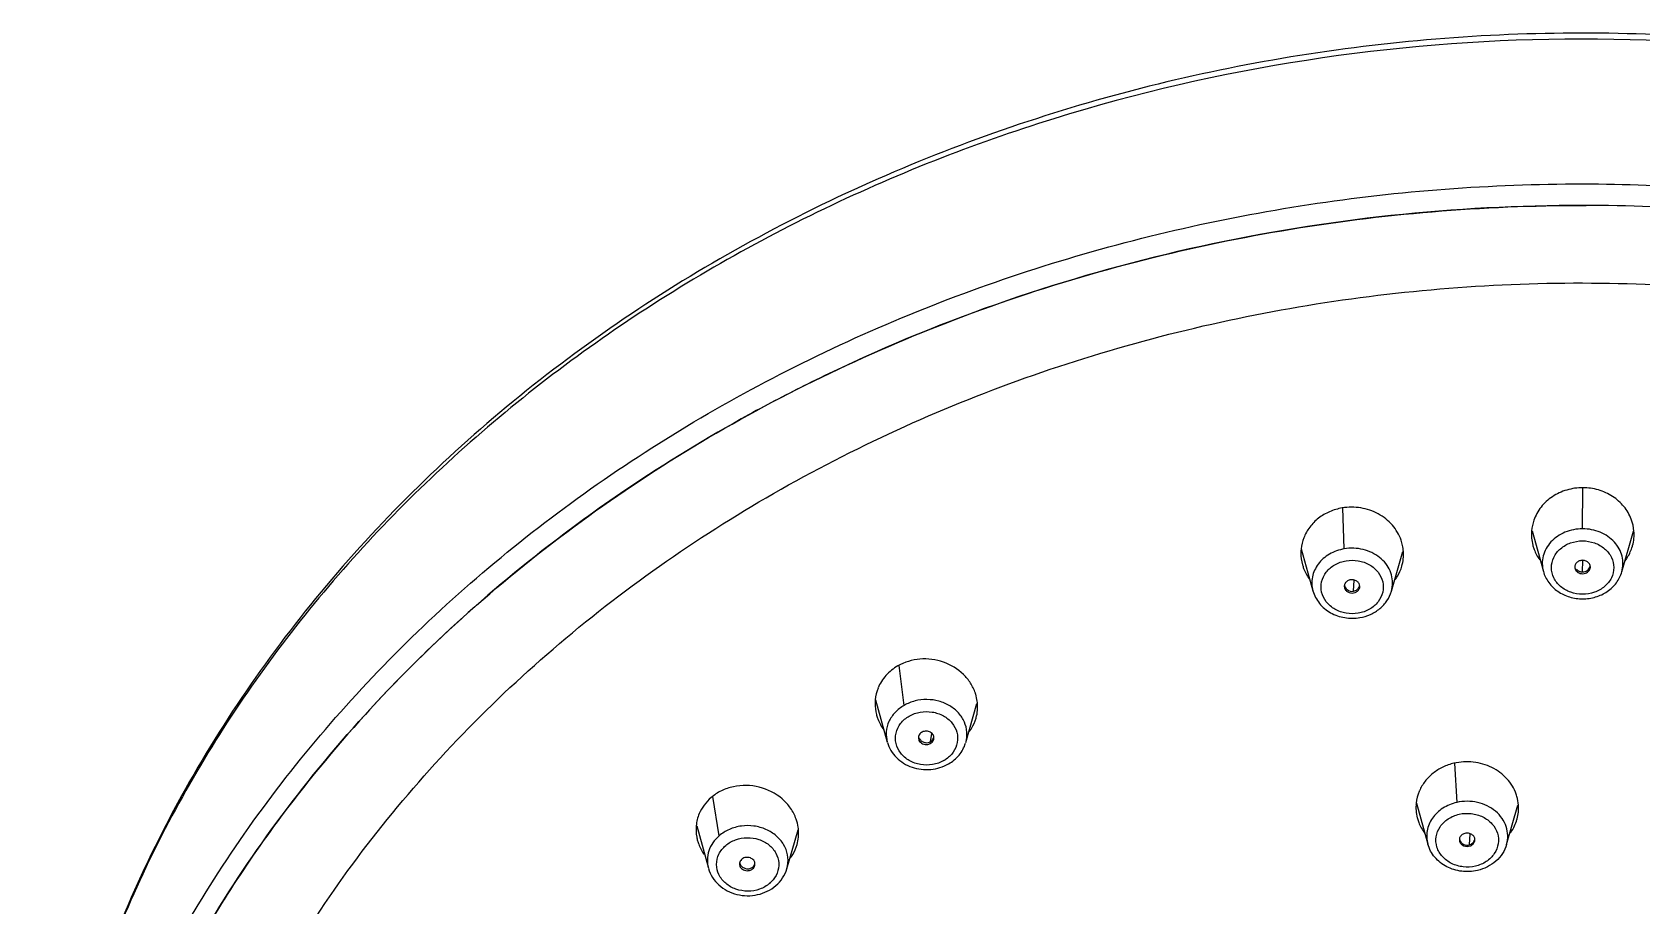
# Model space of a CAD drawing. Extents: x 881 to 2009, y 679 to 1506.
# Drawn here: x 1308.9 to 1360.6, y 1359.1 to 1387.2 of the extents above; entities that cross this region are included whole.
import ezdxf

# ---------------------------------------------------------------- set-up
doc = ezdxf.new("R2010")
doc.units = 0
doc.header["$LTSCALE"] = 10
doc.header["$MEASUREMENT"] = 0
doc.layers.add('1_1', color=7, linetype='CONTINUOUS')

msp = doc.modelspace()

# ---------------------------------------------------------------- linework, layer by layer
at = {"layer": '1_1', "color": 7, "linetype": 'Continuous'}
for p, q in [((1358.767, 1381.645), (1358.846, 1381.651)), ((1358.767, 1381.651), (1358.846, 1381.651)), ((1357.109, 1371.189), (1357.471, 1369.885)), ((1359.993, 1369.871), (1360.37, 1371.182)), ((1349.689, 1370.608), (1350.063, 1369.26)), ((1352.585, 1369.247), (1352.952, 1370.523)), ((1358.488, 1370.069), (1358.483, 1370.03)), ((1358.983, 1370.026), (1358.983, 1370.027)), ((1336, 1365.761), (1336.378, 1364.396)), ((1338.901, 1364.385), (1339.261, 1365.636)), ((1337.378, 1364.536), (1337.397, 1364.454)), ((1337.878, 1364.534), (1337.878, 1364.536)), ((1353.39, 1362.436), (1353.756, 1361.117)), ((1356.288, 1361.106), (1356.652, 1362.372)), ((1330.249, 1361.707), (1330.627, 1360.341)), ((1333.15, 1360.328), (1333.508, 1361.573)), ((1332.124, 1360.478), (1332.124, 1360.479))]:
    msp.add_line(p, q, dxfattribs=at)
at = {"layer": '1_1', "color": 9, "linetype": 'Continuous'}
for p, q in [((1358.732, 1371.255), (1358.737, 1372.576)), ((1351.071, 1370.611), (1351.019, 1371.926)), ((1358.734, 1369.867), (1358.736, 1370.238)), ((1351.37, 1369.248), (1351.39, 1369.607)), ((1352.585, 1369.247), (1352.589, 1369.26)), ((1336.919, 1365.579), (1336.76, 1366.864)), ((1337.767, 1364.412), (1337.806, 1364.68)), ((1354.618, 1363.72), (1354.687, 1362.458)), ((1330.972, 1361.386), (1330.767, 1362.647)), ((1355.109, 1361.454), (1355.085, 1361.094)), ((1333.15, 1360.328), (1333.153, 1360.341))]:
    msp.add_line(p, q, dxfattribs=at)
for centre, radius, start, end in [((1357.117, 1329.051), 52.333, 115.0937, 116.4462), ((1356.857, 1329.573), 51.751, 116.4462, 118.7886), ((1356.266, 1330.642), 50.529, 118.7844, 124.047), ((1355.196, 1332.258), 48.591, 124.0687, 128.0097), ((1354.202, 1333.536), 46.972, 128.0148, 133.4975), ((1351.651, 1369.518), 0.973, 344.6325, 352.148), ((1352.896, 1334.941), 45.054, 133.5219, 137.6558), ((1351.744, 1335.997), 43.491, 137.6623, 143.5562), ((1337.698, 1364.673), 1.001, 299.8431, 302.6215), ((1354.846, 1363.298), 1.735, 211.4648, 213.3197), ((1355.242, 1363.262), 1.703, 325.7974, 326.9455), ((1350.389, 1337.022), 41.792, 143.5832, 147.7169), ((1332.192, 1362.393), 1.593, 324.5874, 326.1278), ((1332.215, 1360.598), 0.973, 344.6435, 349.7278), ((1332, 1360.553), 0.917, 310.6636, 314.8711), ((1349.283, 1337.726), 40.481, 147.7224, 154.1953)]:
    msp.add_arc(centre, radius, start, end, dxfattribs=at)
at = {"layer": '1_1', "color": 7, "linetype": 'Continuous'}
for centre, radius, start, end in [((1358.472, 1371.075), 1.384, 160.7585, 175.2366), ((1358.993, 1371.069), 1.395, 4.6771, 20.7781), ((1351.054, 1370.467), 1.379, 158.849, 174.0719), ((1358.463, 1371.078), 1.375, 175.3307, 194.589), ((1359.015, 1371.074), 1.373, 344.8026, 4.5557), ((1351.574, 1370.427), 1.402, 12.2123, 19.0464), ((1351.599, 1370.433), 1.376, 3.8103, 12.213), ((1358.486, 1371.083), 1.398, 194.5569, 195.4317), ((1359.001, 1371.077), 1.387, 343.967, 344.8237), ((1358.672, 1370.028), 0.189, 179.4679, 197.2101), ((1358.671, 1370.027), 0.188, 158.5451, 166.9593), ((1358.797, 1370.027), 0.186, 347.0194, 359.6864), ((1351.265, 1369.401), 0.195, 156.2359, 167.1571), ((1351.325, 1369.506), 0.262, 231.6679, 279.8337), ((1351.563, 1369.542), 1.064, 343.8984, 344.6441), ((1337.32, 1365.631), 1.337, 157.7547, 174.4015), ((1337.876, 1365.524), 1.407, 17.1026, 18.5689), ((1337.383, 1365.642), 1.402, 194.5866, 195.499), ((1337.949, 1365.536), 1.334, 344.9906, 4.328), ((1337.946, 1365.536), 1.336, 343.9523, 344.9974), ((1337.561, 1364.536), 0.183, 175.7493, 179.9834), ((1337.683, 1364.533), 0.195, 17.4139, 25.8104), ((1337.689, 1364.535), 0.189, 10.0666, 17.391), ((1337.692, 1364.535), 0.186, 0.0824, 10.05), ((1354.751, 1362.283), 1.378, 156.5455, 157.5526), ((1355.301, 1362.268), 1.375, 16.0591, 19.4775), ((1355.328, 1362.275), 1.347, 4.1513, 16.0622), ((1354.705, 1362.297), 1.33, 173.9876, 194.6785), ((1355.347, 1362.277), 1.328, 344.805, 4.1226), ((1331.549, 1361.586), 1.321, 157.1746, 174.6457), ((1354.736, 1362.303), 1.361, 194.6134, 195.4999), ((1355.253, 1362.315), 1.43, 324.3069, 334.9125), ((1355.306, 1362.289), 1.371, 334.976, 343.9252), ((1355.33, 1362.281), 1.345, 343.9519, 344.845), ((1332.212, 1361.467), 1.316, 343.9914, 4.6635), ((1354.952, 1361.259), 0.182, 173.1045, 180.0354), ((1354.961, 1361.257), 0.191, 161.5574, 173.0614), ((1331.808, 1360.479), 0.184, 179.6031, 188.8017), ((1331.939, 1360.478), 0.185, 0.0793, 8.0199), ((1332.133, 1360.622), 1.058, 343.8922, 344.6476)]:
    msp.add_arc(centre, radius, start, end, dxfattribs=at)
for points, knots in [([(1408.629, 1347.291), (1408.387, 1350.01), (1407.293, 1355.453), (1403.92, 1363.14), (1398.949, 1370.125), (1392.57, 1376.161), (1385.016, 1381.049), (1376.555, 1384.628), (1367.482, 1386.782), (1358.111, 1387.441), (1348.763, 1386.583), (1339.76, 1384.237), (1331.414, 1380.478), (1324.015, 1375.428), (1317.828, 1369.253), (1313.08, 1362.159), (1309.956, 1354.398), (1309.039, 1348.937), (1308.885, 1346.217)], [0, 0, 0, 0, 0.058147, 0.117164, 0.177537, 0.239517, 0.303127, 0.368165, 0.434243, 0.500845, 0.567391, 0.633308, 0.698098, 0.761407, 0.823071, 0.883159, 0.941969, 1, 1, 1, 1]), ([(1309.049, 1338.957), (1309.046, 1341.754), (1309.691, 1347.405), (1312.566, 1355.506), (1317.224, 1362.951), (1323.471, 1369.45), (1331.059, 1374.765), (1339.695, 1378.701), (1349.047, 1381.117), (1355.521, 1381.654), (1358.767, 1381.651)], [0, 0, 0, 0, 0.115587, 0.232649, 0.352444, 0.475736, 0.602718, 0.733026, 0.865838, 1, 1, 1, 1]), ([(1358.737, 1372.576), (1358.564, 1372.577), (1358.219, 1372.527), (1357.752, 1372.311), (1357.38, 1371.973), (1357.218, 1371.682), (1357.165, 1371.531)], [0, 0, 0, 0, 0.258769, 0.513093, 0.760191, 1, 1, 1, 1]), ([(1360.297, 1371.564), (1360.241, 1371.711), (1360.118, 1371.922), (1359.895, 1372.153), (1359.631, 1372.353), (1359.245, 1372.529), (1358.907, 1372.576), (1358.737, 1372.576)], [0, 0, 0, 0, 0.239851, 0.362817, 0.487689, 0.741732, 1, 1, 1, 1]), ([(1352.899, 1370.885), (1352.838, 1371.062), (1352.689, 1371.314), (1352.412, 1371.579), (1352.084, 1371.797), (1351.605, 1371.96), (1351.199, 1371.959), (1351.002, 1371.925)], [0, 0, 0, 0, 0.240793, 0.36399, 0.489492, 0.744282, 1, 1, 1, 1]), ([(1351.002, 1371.925), (1350.864, 1371.902), (1350.595, 1371.823), (1350.235, 1371.611), (1349.947, 1371.322), (1349.815, 1371.087), (1349.768, 1370.964)], [0, 0, 0, 0, 0.257997, 0.510806, 0.758758, 1, 1, 1, 1]), ([(1349.683, 1370.609), (1349.678, 1370.566), (1349.669, 1370.396), (1349.692, 1370.225), (1349.726, 1370.102)], [0, 0, 0, 0, 0.251641, 1, 1, 1, 1]), ([(1357.138, 1370.711), (1357.149, 1370.671), (1357.201, 1370.512), (1357.281, 1370.362), (1357.354, 1370.259)], [0, 0, 0, 0, 0.248234, 1, 1, 1, 1]), ([(1360.103, 1370.231), (1360.129, 1370.266), (1360.227, 1370.409), (1360.298, 1370.57), (1360.334, 1370.694)], [0, 0, 0, 0, 0.253135, 1, 1, 1, 1]), ([(1349.726, 1370.102), (1349.737, 1370.062), (1349.788, 1369.903), (1349.869, 1369.753), (1349.941, 1369.65)], [0, 0, 0, 0, 0.246543, 1, 1, 1, 1]), ([(1352.714, 1369.627), (1352.738, 1369.66), (1352.825, 1369.794), (1352.889, 1369.942), (1352.922, 1370.056)], [0, 0, 0, 0, 0.253295, 1, 1, 1, 1]), ([(1357.471, 1369.884), (1357.506, 1369.757), (1357.628, 1369.51), (1357.928, 1369.225), (1358.31, 1369.044), (1358.593, 1369.002), (1358.735, 1369.002)], [0, 0, 0, 0, 0.241048, 0.488101, 0.741853, 1, 1, 1, 1]), ([(1358.492, 1369.972), (1358.499, 1369.948), (1358.524, 1369.903), (1358.604, 1369.832), (1358.741, 1369.797), (1358.877, 1369.84), (1358.952, 1369.915), (1358.973, 1369.961), (1358.978, 1369.985)], [0, 0, 0, 0, 0.118128, 0.242089, 0.501989, 0.760266, 0.88303, 1, 1, 1, 1]), ([(1358.871, 1370.206), (1358.839, 1370.225), (1358.765, 1370.248), (1358.651, 1370.238), (1358.552, 1370.187), (1358.508, 1370.127), (1358.496, 1370.096)], [0, 0, 0, 0, 0.25596, 0.515601, 0.765631, 1, 1, 1, 1]), ([(1358.54, 1369.954), (1358.564, 1369.927), (1358.624, 1369.882), (1358.697, 1369.867), (1358.734, 1369.867)], [0, 0, 0, 0, 0.49479, 1, 1, 1, 1]), ([(1358.734, 1369.867), (1358.76, 1369.868), (1358.811, 1369.879), (1358.884, 1369.909), (1358.939, 1369.964), (1358.963, 1370.009), (1358.971, 1370.033)], [0, 0, 0, 0, 0.256388, 0.506828, 0.755043, 1, 1, 1, 1]), ([(1358.735, 1369.002), (1358.875, 1369.002), (1359.156, 1369.043), (1359.536, 1369.221), (1359.835, 1369.503), (1359.958, 1369.746), (1359.994, 1369.872)], [0, 0, 0, 0, 0.258167, 0.511872, 0.758906, 1, 1, 1, 1]), ([(1358.983, 1370.027), (1358.983, 1370.062), (1358.96, 1370.136), (1358.904, 1370.188), (1358.871, 1370.206)], [0, 0, 0, 0, 0.483902, 1, 1, 1, 1]), ([(1351.07, 1369.403), (1351.07, 1369.375), (1351.084, 1369.317), (1351.141, 1369.246), (1351.224, 1369.199), (1351.321, 1369.183), (1351.417, 1369.199), (1351.5, 1369.246), (1351.557, 1369.317), (1351.57, 1369.375), (1351.57, 1369.403)], [0, 0, 0, 0, 0.116165, 0.237824, 0.366596, 0.500227, 0.63379, 0.7624, 0.883904, 1, 1, 1, 1]), ([(1351.077, 1369.432), (1351.083, 1369.406), (1351.105, 1369.357), (1351.141, 1369.317), (1351.163, 1369.3)], [0, 0, 0, 0, 0.493373, 1, 1, 1, 1]), ([(1351.476, 1369.572), (1351.444, 1369.593), (1351.37, 1369.622), (1351.254, 1369.618), (1351.149, 1369.571), (1351.101, 1369.512), (1351.087, 1369.48)], [0, 0, 0, 0, 0.253632, 0.51327, 0.764717, 1, 1, 1, 1]), ([(1351.37, 1369.248), (1351.392, 1369.252), (1351.433, 1369.267), (1351.49, 1369.3), (1351.534, 1369.347), (1351.553, 1369.387), (1351.559, 1369.407)], [0, 0, 0, 0, 0.257894, 0.508109, 0.752179, 1, 1, 1, 1]), ([(1351.57, 1369.403), (1351.57, 1369.435), (1351.552, 1369.503), (1351.504, 1369.552), (1351.476, 1369.572)], [0, 0, 0, 0, 0.485947, 1, 1, 1, 1]), ([(1350.063, 1369.262), (1350.103, 1369.116), (1350.251, 1368.834), (1350.621, 1368.531), (1351.082, 1368.372), (1351.412, 1368.372), (1351.572, 1368.4)], [0, 0, 0, 0, 0.240305, 0.487769, 0.742382, 1, 1, 1, 1]), ([(1351.572, 1368.4), (1351.69, 1368.42), (1351.919, 1368.489), (1352.221, 1368.674), (1352.456, 1368.931), (1352.554, 1369.14), (1352.585, 1369.247)], [0, 0, 0, 0, 0.257814, 0.510746, 0.757765, 1, 1, 1, 1]), ([(1336.715, 1366.846), (1336.574, 1366.765), (1336.317, 1366.561), (1336.142, 1366.284), (1336.082, 1366.138)], [0, 0, 0, 0, 0.507377, 1, 1, 1, 1]), ([(1339.21, 1365.973), (1339.172, 1366.086), (1339.066, 1366.305), (1338.752, 1366.687), (1338.308, 1366.955), (1337.811, 1367.07), (1337.305, 1367.082), (1336.93, 1366.97), (1336.715, 1366.846)], [0, 0, 0, 0, 0.119753, 0.241732, 0.493589, 0.622164, 0.750685, 1, 1, 1, 1]), ([(1335.989, 1365.762), (1335.985, 1365.723), (1335.977, 1365.564), (1335.997, 1365.404), (1336.027, 1365.289)], [0, 0, 0, 0, 0.248537, 1, 1, 1, 1]), ([(1339.278, 1365.636), (1339.276, 1365.662), (1339.266, 1365.764), (1339.244, 1365.865), (1339.221, 1365.938)], [0, 0, 0, 0, 0.247525, 1, 1, 1, 1]), ([(1336.033, 1365.267), (1336.044, 1365.225), (1336.1, 1365.056), (1336.188, 1364.897), (1336.267, 1364.79)], [0, 0, 0, 0, 0.248712, 1, 1, 1, 1]), ([(1337.793, 1364.697), (1337.757, 1364.724), (1337.669, 1364.758), (1337.531, 1364.745), (1337.417, 1364.672), (1337.381, 1364.59), (1337.378, 1364.55)], [0, 0, 0, 0, 0.257004, 0.519862, 0.769371, 1, 1, 1, 1]), ([(1337.859, 1364.618), (1337.855, 1364.625), (1337.838, 1364.655), (1337.814, 1364.681), (1337.793, 1364.697)], [0, 0, 0, 0, 0.243429, 1, 1, 1, 1]), ([(1339.019, 1364.738), (1339.043, 1364.771), (1339.132, 1364.904), (1339.197, 1365.052), (1339.23, 1365.167)], [0, 0, 0, 0, 0.251712, 1, 1, 1, 1]), ([(1336.38, 1364.388), (1336.406, 1364.297), (1336.484, 1364.12), (1336.664, 1363.891), (1336.898, 1363.709), (1337.262, 1363.538), (1337.776, 1363.477), (1338.173, 1363.599), (1338.347, 1363.698)], [0, 0, 0, 0, 0.119675, 0.241251, 0.365219, 0.491528, 0.746819, 1, 1, 1, 1]), ([(1337.397, 1364.454), (1337.42, 1364.407), (1337.485, 1364.348), (1337.591, 1364.319), (1337.703, 1364.321), (1337.808, 1364.371), (1337.867, 1364.459), (1337.878, 1364.51), (1337.878, 1364.534)], [0, 0, 0, 0, 0.244299, 0.376375, 0.510206, 0.76455, 0.884501, 1, 1, 1, 1]), ([(1337.461, 1364.447), (1337.502, 1364.411), (1337.606, 1364.364), (1337.721, 1364.385), (1337.767, 1364.412)], [0, 0, 0, 0, 0.503415, 1, 1, 1, 1]), ([(1337.767, 1364.412), (1337.792, 1364.426), (1337.833, 1364.464), (1337.861, 1364.512), (1337.869, 1364.538)], [0, 0, 0, 0, 0.516247, 1, 1, 1, 1]), ([(1338.347, 1363.698), (1338.475, 1363.772), (1338.705, 1363.96), (1338.85, 1364.222), (1338.893, 1364.359)], [0, 0, 0, 0, 0.507, 1, 1, 1, 1]), ([(1354.597, 1363.719), (1354.474, 1363.69), (1354.235, 1363.606), (1353.917, 1363.408), (1353.658, 1363.149), (1353.534, 1362.94), (1353.487, 1362.832)], [0, 0, 0, 0, 0.258294, 0.511083, 0.758598, 1, 1, 1, 1]), ([(1356.598, 1362.726), (1356.566, 1362.816), (1356.481, 1362.993), (1356.303, 1363.229), (1356.079, 1363.431), (1355.729, 1363.644), (1355.223, 1363.791), (1354.799, 1363.766), (1354.597, 1363.719)], [0, 0, 0, 0, 0.118395, 0.239681, 0.362542, 0.487917, 0.743463, 1, 1, 1, 1]), ([(1333.449, 1361.922), (1333.405, 1362.045), (1333.28, 1362.284), (1332.913, 1362.688), (1332.275, 1363.012), (1331.559, 1363.026), (1331.039, 1362.847), (1330.811, 1362.699), (1330.711, 1362.613)], [0, 0, 0, 0, 0.120427, 0.243697, 0.498002, 0.753479, 0.878618, 1, 1, 1, 1]), ([(1330.711, 1362.613), (1330.629, 1362.543), (1330.481, 1362.384), (1330.373, 1362.196), (1330.332, 1362.098)], [0, 0, 0, 0, 0.5051, 1, 1, 1, 1]), ([(1330.234, 1361.709), (1330.223, 1361.588), (1330.231, 1361.424), (1330.267, 1361.266), (1330.278, 1361.227)], [0, 0, 0, 0, 0.74848, 1, 1, 1, 1]), ([(1333.524, 1361.574), (1333.521, 1361.603), (1333.508, 1361.721), (1333.479, 1361.838), (1333.449, 1361.922)], [0, 0, 0, 0, 0.248851, 1, 1, 1, 1]), ([(1353.424, 1361.94), (1353.435, 1361.899), (1353.489, 1361.735), (1353.574, 1361.581), (1353.652, 1361.476)], [0, 0, 0, 0, 0.246176, 1, 1, 1, 1]), ([(1330.278, 1361.227), (1330.289, 1361.188), (1330.339, 1361.032), (1330.417, 1360.886), (1330.487, 1360.784)], [0, 0, 0, 0, 0.245373, 1, 1, 1, 1]), ([(1333.269, 1360.682), (1333.293, 1360.714), (1333.38, 1360.844), (1333.445, 1360.991), (1333.477, 1361.104)], [0, 0, 0, 0, 0.252443, 1, 1, 1, 1]), ([(1355.354, 1360.271), (1355.188, 1360.233), (1354.843, 1360.215), (1354.354, 1360.364), (1353.958, 1360.671), (1353.799, 1360.965), (1353.756, 1361.117)], [0, 0, 0, 0, 0.257253, 0.512173, 0.75987, 1, 1, 1, 1]), ([(1354.77, 1361.259), (1354.77, 1361.23), (1354.784, 1361.172), (1354.841, 1361.101), (1354.924, 1361.054), (1355.021, 1361.038), (1355.117, 1361.054), (1355.2, 1361.101), (1355.257, 1361.172), (1355.27, 1361.23), (1355.27, 1361.258)], [0, 0, 0, 0, 0.116165, 0.237824, 0.366596, 0.500227, 0.63379, 0.7624, 0.883904, 1, 1, 1, 1]), ([(1355.176, 1361.427), (1355.143, 1361.449), (1355.065, 1361.478), (1354.943, 1361.472), (1354.837, 1361.417), (1354.792, 1361.352), (1354.78, 1361.318)], [0, 0, 0, 0, 0.254882, 0.515396, 0.766177, 1, 1, 1, 1]), ([(1354.796, 1361.216), (1354.821, 1361.168), (1354.912, 1361.09), (1355.031, 1361.08), (1355.085, 1361.094)], [0, 0, 0, 0, 0.489449, 1, 1, 1, 1]), ([(1355.085, 1361.094), (1355.107, 1361.099), (1355.147, 1361.117), (1355.2, 1361.153), (1355.242, 1361.201), (1355.258, 1361.241), (1355.263, 1361.261)], [0, 0, 0, 0, 0.25975, 0.510764, 0.753948, 1, 1, 1, 1]), ([(1355.27, 1361.258), (1355.27, 1361.291), (1355.252, 1361.358), (1355.204, 1361.407), (1355.176, 1361.427)], [0, 0, 0, 0, 0.485947, 1, 1, 1, 1]), ([(1356.288, 1361.107), (1356.259, 1361.005), (1356.168, 1360.807), (1355.953, 1360.559), (1355.675, 1360.373), (1355.463, 1360.297), (1355.354, 1360.271)], [0, 0, 0, 0, 0.242658, 0.489773, 0.742397, 1, 1, 1, 1]), ([(1332.082, 1360.598), (1332.055, 1360.633), (1331.976, 1360.687), (1331.858, 1360.7), (1331.768, 1360.676), (1331.69, 1360.634), (1331.648, 1360.579), (1331.634, 1360.539)], [0, 0, 0, 0, 0.246968, 0.507536, 0.637944, 0.764557, 1, 1, 1, 1]), ([(1330.63, 1360.333), (1330.659, 1360.233), (1330.747, 1360.038), (1330.956, 1359.793), (1331.227, 1359.606), (1331.644, 1359.45), (1332.214, 1359.441), (1332.629, 1359.641), (1332.794, 1359.783)], [0, 0, 0, 0, 0.119915, 0.242013, 0.366782, 0.493985, 0.749638, 1, 1, 1, 1]), ([(1331.626, 1360.451), (1331.63, 1360.426), (1331.642, 1360.394), (1331.661, 1360.366), (1331.666, 1360.36)], [0, 0, 0, 0, 0.745181, 1, 1, 1, 1]), ([(1331.667, 1360.44), (1331.663, 1360.446), (1331.649, 1360.469), (1331.638, 1360.494), (1331.632, 1360.513)], [0, 0, 0, 0, 0.25888, 1, 1, 1, 1]), ([(1331.666, 1360.36), (1331.697, 1360.32), (1331.789, 1360.262), (1331.923, 1360.26), (1332.019, 1360.299), (1332.077, 1360.347), (1332.115, 1360.408), (1332.124, 1360.455), (1332.124, 1360.478)], [0, 0, 0, 0, 0.249738, 0.512561, 0.642255, 0.766498, 0.885191, 1, 1, 1, 1]), ([(1331.667, 1360.44), (1331.687, 1360.41), (1331.743, 1360.359), (1331.814, 1360.334), (1331.85, 1360.328)], [0, 0, 0, 0, 0.495095, 1, 1, 1, 1]), ([(1331.85, 1360.328), (1331.886, 1360.323), (1331.959, 1360.325), (1332.025, 1360.359), (1332.051, 1360.382)], [0, 0, 0, 0, 0.509099, 1, 1, 1, 1]), ([(1332.051, 1360.382), (1332.067, 1360.395), (1332.092, 1360.427), (1332.11, 1360.463), (1332.116, 1360.482)], [0, 0, 0, 0, 0.512559, 1, 1, 1, 1]), ([(1332.794, 1359.783), (1332.878, 1359.855), (1333.026, 1360.022), (1333.12, 1360.224), (1333.15, 1360.328)], [0, 0, 0, 0, 0.504638, 1, 1, 1, 1])]:
    msp.add_open_spline(points, degree=3, knots=knots, dxfattribs=at)
at = {"layer": '1_1', "color": 9, "linetype": 'Continuous'}
for points, knots in [([(1407.216, 1354.646), (1406.518, 1356.991), (1404.644, 1361.606), (1400.568, 1367.955), (1395.319, 1373.625), (1389.053, 1378.455), (1381.944, 1382.316), (1371.576, 1386.047), (1357.642, 1387.792), (1343.795, 1385.535), (1333.624, 1381.418), (1326.728, 1377.295), (1320.725, 1372.234), (1315.785, 1366.372), (1312.054, 1359.873), (1310.433, 1355.197), (1309.863, 1352.831)], [0, 0, 0, 0, 0.058102, 0.117434, 0.178251, 0.240631, 0.304479, 0.369547, 0.501444, 0.633028, 0.697735, 0.761127, 0.823001, 0.883318, 0.942216, 1, 1, 1, 1]), ([(1309.191, 1346.13), (1309.663, 1348.643), (1311.142, 1353.633), (1314.827, 1360.597), (1319.872, 1366.887), (1326.113, 1372.307), (1333.353, 1376.698), (1341.37, 1379.928), (1349.915, 1381.904), (1355.788, 1382.344), (1358.731, 1382.343)], [0, 0, 0, 0, 0.115599, 0.233353, 0.354014, 0.477941, 0.605079, 0.734994, 0.866952, 1, 1, 1, 1]), ([(1358.731, 1382.343), (1361.457, 1382.342), (1366.899, 1381.959), (1374.852, 1380.255), (1382.384, 1377.467), (1387.046, 1374.903), (1389.239, 1373.463)], [0, 0, 0, 0, 0.254059, 0.50643, 0.755509, 1, 1, 1, 1]), ([(1358.751, 1381.651), (1354.629, 1381.654), (1346.425, 1380.786), (1338.596, 1378.166), (1334.922, 1376.445)], [0, 0, 0, 0, 0.504029, 1, 1, 1, 1]), ([(1407.83, 1345.875), (1407.35, 1348.358), (1405.862, 1353.285), (1402.19, 1360.159), (1397.181, 1366.367), (1390.998, 1371.718), (1383.833, 1376.054), (1375.906, 1379.248), (1367.462, 1381.206), (1361.659, 1381.648), (1358.751, 1381.651)], [0, 0, 0, 0, 0.115585, 0.23338, 0.354112, 0.478106, 0.605282, 0.73519, 0.867081, 1, 1, 1, 1]), ([(1311.945, 1338.951), (1311.943, 1340.267), (1312.092, 1342.907), (1312.765, 1346.824), (1313.883, 1350.665), (1315.433, 1354.391), (1317.402, 1357.966), (1319.769, 1361.357), (1322.511, 1364.531), (1326.658, 1368.459), (1332.655, 1372.664), (1340.78, 1376.372), (1349.584, 1378.651), (1358.733, 1379.416), (1367.884, 1378.642), (1376.692, 1376.355), (1384.824, 1372.64), (1390.83, 1368.429), (1394.985, 1364.498), (1397.734, 1361.322), (1400.108, 1357.929), (1402.085, 1354.352), (1403.643, 1350.624), (1404.769, 1346.783), (1405.451, 1342.865), (1405.605, 1340.225), (1405.607, 1338.909)], [0, 0, 0, 0, 0.02886, 0.057821, 0.086962, 0.116375, 0.146131, 0.176287, 0.206881, 0.237936, 0.30135, 0.366425, 0.432753, 0.499756, 0.566777, 0.633154, 0.698306, 0.761811, 0.792913, 0.823555, 0.853754, 0.883548, 0.912994, 0.942159, 0.971134, 1, 1, 1, 1]), ([(1358.732, 1371.255), (1358.54, 1371.255), (1358.161, 1371.184), (1357.764, 1370.917), (1357.553, 1370.627), (1357.456, 1370.387), (1357.425, 1370.134), (1357.449, 1369.965), (1357.471, 1369.885)], [0, 0, 0, 0, 0.268506, 0.52437, 0.646789, 0.765754, 0.882824, 1, 1, 1, 1]), ([(1359.994, 1369.872), (1360.017, 1369.953), (1360.043, 1370.122), (1360.013, 1370.377), (1359.917, 1370.62), (1359.706, 1370.913), (1359.307, 1371.182), (1358.926, 1371.255), (1358.732, 1371.255)], [0, 0, 0, 0, 0.117125, 0.234144, 0.353086, 0.475522, 0.731499, 1, 1, 1, 1]), ([(1351.071, 1370.611), (1350.904, 1370.582), (1350.586, 1370.471), (1350.269, 1370.197), (1350.108, 1369.927), (1350.038, 1369.709), (1350.019, 1369.483), (1350.043, 1369.334), (1350.063, 1369.262)], [0, 0, 0, 0, 0.26785, 0.52193, 0.644093, 0.763528, 0.881614, 1, 1, 1, 1]), ([(1352.614, 1369.385), (1352.626, 1369.471), (1352.626, 1369.65), (1352.553, 1369.909), (1352.411, 1370.145), (1352.21, 1370.346), (1351.961, 1370.5), (1351.583, 1370.634), (1351.27, 1370.644), (1351.071, 1370.61)], [0, 0, 0, 0, 0.115145, 0.231437, 0.35079, 0.474351, 0.60228, 0.733769, 1, 1, 1, 1]), ([(1358.734, 1369.149), (1358.604, 1369.149), (1358.348, 1369.192), (1358.016, 1369.378), (1357.788, 1369.663), (1357.705, 1370.009), (1357.787, 1370.354), (1358.015, 1370.64), (1358.346, 1370.825), (1358.603, 1370.868), (1358.732, 1370.868)], [0, 0, 0, 0, 0.133674, 0.262474, 0.384062, 0.500225, 0.616312, 0.737733, 0.866384, 1, 1, 1, 1]), ([(1358.732, 1370.868), (1358.862, 1370.868), (1359.118, 1370.825), (1359.45, 1370.639), (1359.678, 1370.353), (1359.761, 1370.008), (1359.679, 1369.662), (1359.451, 1369.377), (1359.12, 1369.191), (1358.863, 1369.149), (1358.734, 1369.149)], [0, 0, 0, 0, 0.133674, 0.262474, 0.384062, 0.500225, 0.616313, 0.737733, 0.866384, 1, 1, 1, 1]), ([(1351.521, 1368.542), (1351.392, 1368.52), (1351.129, 1368.52), (1350.764, 1368.647), (1350.478, 1368.887), (1350.318, 1369.208), (1350.318, 1369.562), (1350.477, 1369.884), (1350.762, 1370.123), (1351.003, 1370.207), (1351.129, 1370.228)], [0, 0, 0, 0, 0.134313, 0.266037, 0.391297, 0.509677, 0.625025, 0.743266, 0.868345, 1, 1, 1, 1]), ([(1351.129, 1370.228), (1351.257, 1370.25), (1351.521, 1370.25), (1351.886, 1370.122), (1352.172, 1369.883), (1352.331, 1369.561), (1352.332, 1369.208), (1352.172, 1368.886), (1351.887, 1368.647), (1351.647, 1368.563), (1351.521, 1368.542)], [0, 0, 0, 0, 0.134313, 0.266037, 0.391297, 0.509677, 0.625026, 0.743266, 0.868345, 1, 1, 1, 1]), ([(1338.901, 1364.385), (1338.932, 1364.492), (1338.956, 1364.72), (1338.872, 1365.055), (1338.676, 1365.351), (1338.389, 1365.582), (1338.039, 1365.73), (1337.654, 1365.783), (1337.269, 1365.738), (1337.028, 1365.642), (1336.919, 1365.579)], [0, 0, 0, 0, 0.114669, 0.230092, 0.349418, 0.47422, 0.604093, 0.736983, 0.86996, 1, 1, 1, 1]), ([(1336.919, 1365.579), (1336.812, 1365.518), (1336.619, 1365.369), (1336.416, 1365.073), (1336.326, 1364.735), (1336.348, 1364.504), (1336.378, 1364.396)], [0, 0, 0, 0, 0.263389, 0.515116, 0.758394, 1, 1, 1, 1]), ([(1338.197, 1363.805), (1338.086, 1363.741), (1337.837, 1363.655), (1337.445, 1363.655), (1337.079, 1363.782), (1336.793, 1364.022), (1336.633, 1364.344), (1336.633, 1364.697), (1336.792, 1365.019), (1336.978, 1365.175), (1337.084, 1365.235)], [0, 0, 0, 0, 0.131648, 0.265912, 0.397645, 0.522911, 0.641292, 0.75664, 0.874881, 1, 1, 1, 1]), ([(1337.084, 1365.235), (1337.192, 1365.297), (1337.437, 1365.384), (1337.823, 1365.386), (1338.185, 1365.266), (1338.471, 1365.036), (1338.639, 1364.724), (1338.653, 1364.377), (1338.513, 1364.055), (1338.338, 1363.894), (1338.238, 1363.83)], [0, 0, 0, 0, 0.131655, 0.265969, 0.397948, 0.52368, 0.642526, 0.757949, 0.875666, 1, 1, 1, 1]), ([(1354.687, 1362.458), (1354.528, 1362.422), (1354.229, 1362.3), (1353.883, 1361.977), (1353.702, 1361.557), (1353.717, 1361.257), (1353.755, 1361.119)], [0, 0, 0, 0, 0.268144, 0.522401, 0.763487, 1, 1, 1, 1]), ([(1356.288, 1361.107), (1356.315, 1361.199), (1356.341, 1361.395), (1356.29, 1361.687), (1356.153, 1361.958), (1355.941, 1362.187), (1355.669, 1362.362), (1355.251, 1362.508), (1354.904, 1362.508), (1354.687, 1362.458)], [0, 0, 0, 0, 0.115716, 0.231655, 0.350346, 0.473465, 0.601427, 0.73336, 1, 1, 1, 1]), ([(1354.763, 1362.08), (1354.89, 1362.109), (1355.155, 1362.123), (1355.53, 1362.015), (1355.833, 1361.792), (1356.018, 1361.48), (1356.046, 1361.126), (1355.912, 1360.793), (1355.644, 1360.536), (1355.41, 1360.439), (1355.286, 1360.41)], [0, 0, 0, 0, 0.134241, 0.266733, 0.393232, 0.512607, 0.628065, 0.745451, 0.869261, 1, 1, 1, 1]), ([(1333.173, 1360.425), (1333.193, 1360.539), (1333.193, 1360.78), (1333.06, 1361.12), (1332.814, 1361.405), (1332.481, 1361.61), (1332.092, 1361.717), (1331.685, 1361.717), (1331.297, 1361.61), (1331.069, 1361.47), (1330.972, 1361.386)], [0, 0, 0, 0, 0.114136, 0.230262, 0.351304, 0.47811, 0.60936, 0.742231, 0.873383, 1, 1, 1, 1]), ([(1355.286, 1360.41), (1355.158, 1360.381), (1354.892, 1360.366), (1354.517, 1360.473), (1354.212, 1360.696), (1354.027, 1361.009), (1353.998, 1361.364), (1354.134, 1361.697), (1354.403, 1361.954), (1354.638, 1362.051), (1354.763, 1362.08)], [0, 0, 0, 0, 0.134214, 0.266707, 0.3932, 0.512567, 0.62801, 0.74539, 0.869233, 1, 1, 1, 1]), ([(1330.972, 1361.386), (1330.896, 1361.321), (1330.761, 1361.173), (1330.629, 1360.909), (1330.578, 1360.623), (1330.602, 1360.432), (1330.628, 1360.341)], [0, 0, 0, 0, 0.259593, 0.510317, 0.755316, 1, 1, 1, 1]), ([(1332.598, 1359.857), (1332.503, 1359.776), (1332.276, 1359.648), (1331.89, 1359.584), (1331.505, 1359.649), (1331.173, 1359.835), (1330.945, 1360.12), (1330.862, 1360.466), (1330.944, 1360.811), (1331.092, 1360.997), (1331.182, 1361.074)], [0, 0, 0, 0, 0.128683, 0.262243, 0.395878, 0.524695, 0.646292, 0.762455, 0.878543, 1, 1, 1, 1]), ([(1331.182, 1361.074), (1331.274, 1361.153), (1331.495, 1361.279), (1331.871, 1361.346), (1332.249, 1361.29), (1332.579, 1361.117), (1332.814, 1360.847), (1332.914, 1360.515), (1332.859, 1360.174), (1332.728, 1359.983), (1332.647, 1359.903)], [0, 0, 0, 0, 0.128579, 0.26202, 0.39577, 0.525092, 0.647414, 0.763999, 0.879667, 1, 1, 1, 1])]:
    msp.add_open_spline(points, degree=3, knots=knots, dxfattribs=at)
at = {"layer": '1_1', "color": 7, "linetype": 'Continuous'}
for points in [[(1352.922, 1370.056), (1352.965, 1370.207), (1352.983, 1370.368), (1352.972, 1370.524)], [(1351.075, 1369.445), (1351.072, 1369.431), (1351.07, 1369.417), (1351.07, 1369.403)], [(1337.397, 1364.534), (1337.392, 1364.547), (1337.388, 1364.56), (1337.384, 1364.573)], [(1337.397, 1364.534), (1337.411, 1364.501), (1337.434, 1364.471), (1337.461, 1364.447)], [(1353.477, 1362.81), (1353.428, 1362.691), (1353.396, 1362.564), (1353.382, 1362.436)], [(1354.774, 1361.281), (1354.778, 1361.258), (1354.786, 1361.236), (1354.796, 1361.216)], [(1332.105, 1360.561), (1332.099, 1360.574), (1332.091, 1360.586), (1332.082, 1360.598)], [(1332.122, 1360.504), (1332.119, 1360.524), (1332.114, 1360.543), (1332.105, 1360.561)], [(1331.634, 1360.539), (1331.628, 1360.52), (1331.624, 1360.5), (1331.624, 1360.48)]]:
    msp.add_open_spline(points, degree=3, dxfattribs=at)

doc.saveas('drawing.dxf')
